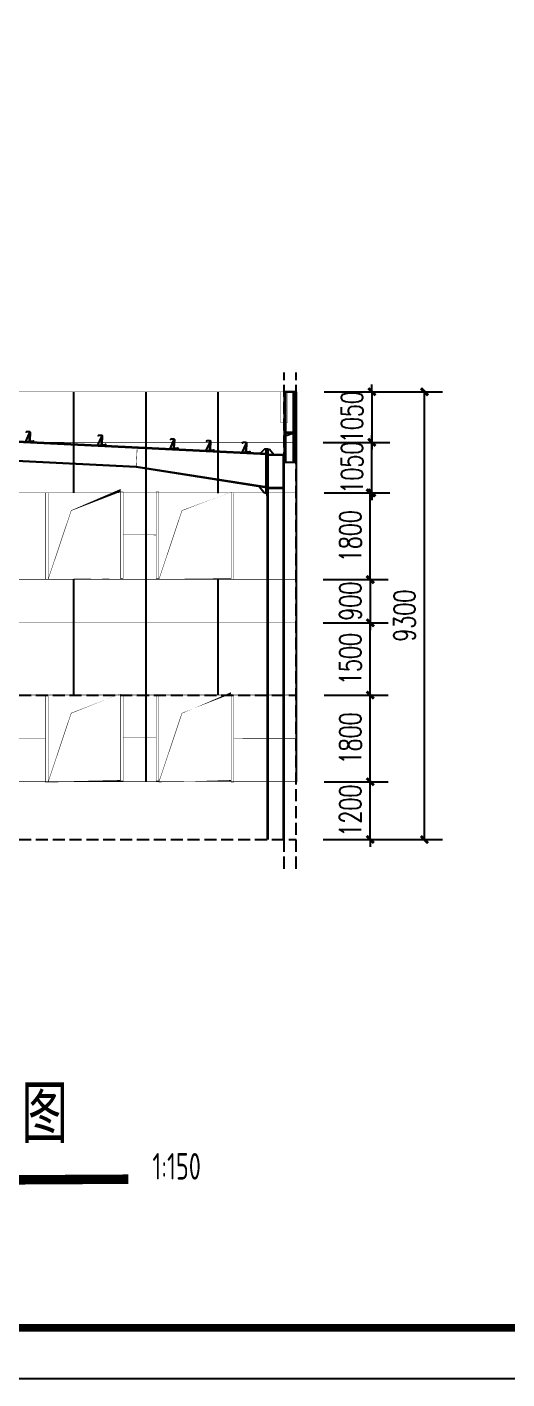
# Model space of a CAD drawing. Extents: x 177291 to 1288761, y 177638 to 322898.
# Drawn here: x 1159416 to 1169380, y 177960 to 206043 of the extents above; entities that cross this region are included whole.
import ezdxf

# ---------------------------------------------------------------- set-up
doc = ezdxf.new("R2010")
doc.units = 0
doc.header["$LTSCALE"] = 1000
doc.linetypes.add('DASH', pattern=[0.35, 0.25, -0.1])
for name, color, linetype in [('DIM_SYMB', 3, 'Continuous'), ('GL', 150, 'Continuous'), ('GZ', 50, 'Continuous'), ('LT', 27, 'Continuous'), ('NUM', 7, 'Continuous'), ('PUB_DIM', 3, 'Continuous'), ('PUB_TITLE', 4, 'Continuous'), ('PZ', 202, 'Continuous')]:
    doc.layers.add(name, color=color, linetype=linetype)
doc.styles.add('_TCH_DIM_T3', font='SIMPLEX', dxfattribs={"width": 0.7058823529411765, "bigfont": 'GBCBIG'})
doc.styles.add('TSSD_Norm', font='tssdeng.shx', dxfattribs={"bigfont": 'hztxt.shx'})
doc.dimstyles.new('_TCH_ARCH&&150', dxfattribs={"dimtxt": 446.25, "dimasz": 150, "dimexe": 375, "dimexo": 450, "dimgap": 189.375, "dimtad": 1, "dimdec": 0, "dimzin": 0, "dimdsep": 46, "dimtxsty": '_TCH_DIM_T3', "dimblk": 'ARCHTICK', "dimcen": 0.09, "dimclrd": 3, "dimclre": 3, "dimclrt": 7, "dimazin": 2, "dimtfac": 1, "dimtdec": 0, "dimtix": 1, "dimtmove": 2, "dimatfit": 3, "dimfxl": 1, "dimtolj": 1, "dimtzin": 0, "dimarcsym": 0})

# ---------------------------------------------------------------- blocks, each defined once
blk = doc.blocks.new('_ArchTick')
at = {"color": 0, "linetype": 'ByBlock', "const_width": 0.4}
blk.add_lwpolyline([(-0.5, -0.5), (0.5, 0.5)], dxfattribs=at)
blk = doc.blocks.new('*D1432')
at = {"layer": 'Defpoints', "color": 0, "transparency": 16777216}
for p in [(1165133.120170129, 190366.2135060993), (1166541.404049427, 190366.2135060993), (1165138.46631244, 189166.1343354602)]:
    blk.add_point(p, dxfattribs=at)
at = {"layer": 'PUB_DIM', "color": 3, "lineweight": -2, "transparency": 16777216}
for p, q in [((1166541.404049427, 190366.2135060993), (1166541.404049427, 190516.2135060993)), ((1165583.120170129, 190366.2135060993), (1166916.404049427, 190366.2135060993)), ((1166541.404049427, 189166.1343354602), (1166541.404049427, 190366.2135060993)), ((1165588.46631244, 189166.1343354602), (1166916.404049427, 189166.1343354602)), ((1166541.404049427, 189166.1343354602), (1166541.404049427, 189016.1343354602))]:
    blk.add_line(p, q, dxfattribs=at)
at = {"layer": 'PUB_DIM', "color": 3, "lineweight": -2, "transparency": 16777216, "xscale": 150, "yscale": 150, "zscale": 150}
for p, rotation in [((1166541.404049427, 190366.2135060993), 270), ((1166541.404049427, 189166.1343354602), 90)]:
    blk.add_blockref('_ArchTick', p, dxfattribs=dict(at, rotation=rotation))
at = {"layer": 'PUB_DIM', "color": 7, "transparency": 16777216, "insert": (1166128.904049427, 189766.17392078), "char_height": 446.25, "attachment_point": 5, "rotation": 90, "style": '_TCH_DIM_T3'}
blk.add_mtext('\\A1;1200', dxfattribs=at)
blk = doc.blocks.new('*D1433')
at = {"layer": 'Defpoints', "color": 0, "transparency": 16777216}
for p in [(1165133.120170129, 192166.2135060994), (1166541.404049427, 192166.2135060994), (1165133.120170129, 190366.2135060993)]:
    blk.add_point(p, dxfattribs=at)
at = {"layer": 'PUB_DIM', "color": 3, "lineweight": -2, "transparency": 16777216}
for p, q in [((1165583.120170129, 192166.2135060994), (1166916.404049427, 192166.2135060994)), ((1166541.404049427, 190366.2135060993), (1166541.404049427, 192166.2135060994)), ((1165583.120170129, 190366.2135060993), (1166916.404049427, 190366.2135060993))]:
    blk.add_line(p, q, dxfattribs=at)
at = {"layer": 'PUB_DIM', "color": 3, "lineweight": -2, "transparency": 16777216, "xscale": 150, "yscale": 150, "zscale": 150}
for p, rotation in [((1166541.404049427, 192166.2135060994), 90), ((1166541.404049427, 190366.2135060993), 270)]:
    blk.add_blockref('_ArchTick', p, dxfattribs=dict(at, rotation=rotation))
at = {"layer": 'PUB_DIM', "color": 7, "transparency": 16777216, "insert": (1166128.904049427, 191266.2135060996), "char_height": 446.25, "attachment_point": 5, "rotation": 90, "style": '_TCH_DIM_T3'}
blk.add_mtext('\\A1;1800', dxfattribs=at)
blk = doc.blocks.new('*D1434')
at = {"layer": 'Defpoints', "color": 0, "transparency": 16777216}
for p in [(1165117.059218351, 193666.1343354546), (1166541.404049427, 193666.1343354546), (1165133.120170129, 192166.2135060994)]:
    blk.add_point(p, dxfattribs=at)
at = {"layer": 'PUB_DIM', "color": 3, "lineweight": -2, "transparency": 16777216}
for p, q in [((1165567.059218351, 193666.1343354546), (1166916.404049427, 193666.1343354546)), ((1166541.404049427, 192166.2135060994), (1166541.404049427, 193666.1343354546)), ((1165583.120170129, 192166.2135060994), (1166916.404049427, 192166.2135060994))]:
    blk.add_line(p, q, dxfattribs=at)
at = {"layer": 'PUB_DIM', "color": 3, "lineweight": -2, "transparency": 16777216, "xscale": 150, "yscale": 150, "zscale": 150}
for p, rotation in [((1166541.404049427, 193666.1343354546), 90), ((1166541.404049427, 192166.2135060994), 270)]:
    blk.add_blockref('_ArchTick', p, dxfattribs=dict(at, rotation=rotation))
at = {"layer": 'PUB_DIM', "color": 7, "transparency": 16777216, "insert": (1166128.904049427, 192916.1739207772), "char_height": 446.25, "attachment_point": 5, "rotation": 90, "style": '_TCH_DIM_T3'}
blk.add_mtext('\\A1;1500', dxfattribs=at)
blk = doc.blocks.new('*D1435')
at = {"layer": 'Defpoints', "color": 0, "transparency": 16777216}
for p in [(1165133.120170129, 196366.1335110281), (1166541.404049427, 196366.1335110281), (1165117.059218351, 194565.7844556785)]:
    blk.add_point(p, dxfattribs=at)
at = {"layer": 'PUB_DIM', "color": 3, "lineweight": -2, "transparency": 16777216}
for p, q in [((1165583.120170129, 196366.1335110281), (1166916.404049427, 196366.1335110281)), ((1166541.404049427, 194565.7844556785), (1166541.404049427, 196366.1335110281)), ((1165567.059218351, 194565.7844556785), (1166916.404049427, 194565.7844556785))]:
    blk.add_line(p, q, dxfattribs=at)
at = {"layer": 'PUB_DIM', "color": 3, "lineweight": -2, "transparency": 16777216, "xscale": 150, "yscale": 150, "zscale": 150}
for p, rotation in [((1166541.404049427, 196366.1335110281), 90), ((1166541.404049427, 194565.7844556785), 270)]:
    blk.add_blockref('_ArchTick', p, dxfattribs=dict(at, rotation=rotation))
at = {"layer": 'PUB_DIM', "color": 7, "transparency": 16777216, "insert": (1166128.904049427, 195465.9589833535), "char_height": 446.25, "attachment_point": 5, "rotation": 90, "style": '_TCH_DIM_T3'}
blk.add_mtext('\\A1;1800', dxfattribs=at)
blk = doc.blocks.new('*D1436')
at = {"layer": 'Defpoints', "color": 0, "transparency": 16777216}
for p in [(1165117.059218351, 197416.1339279459), (1166574.697511435, 197416.1339279459), (1165133.120170129, 196366.1335110281)]:
    blk.add_point(p, dxfattribs=at)
at = {"layer": 'PUB_DIM', "color": 3, "lineweight": -2, "transparency": 16777216}
for p, q in [((1166574.697511435, 197416.1339279459), (1166574.697511435, 197566.1339279459)), ((1165567.059218351, 197416.1339279459), (1166949.697511435, 197416.1339279459)), ((1166574.697511435, 196366.1335110281), (1166574.697511435, 197416.1339279459)), ((1165583.120170129, 196366.1335110281), (1166949.697511435, 196366.1335110281)), ((1166574.697511435, 196366.1335110281), (1166574.697511435, 196216.1335110281))]:
    blk.add_line(p, q, dxfattribs=at)
at = {"layer": 'PUB_DIM', "color": 3, "lineweight": -2, "transparency": 16777216, "xscale": 150, "yscale": 150, "zscale": 150}
for p, rotation in [((1166574.697511435, 197416.1339279459), 270), ((1166574.697511435, 196366.1335110281), 90)]:
    blk.add_blockref('_ArchTick', p, dxfattribs=dict(at, rotation=rotation))
at = {"layer": 'PUB_DIM', "color": 7, "transparency": 16777216, "insert": (1166162.197511435, 196891.1337194872), "char_height": 446.25, "attachment_point": 5, "rotation": 90, "style": '_TCH_DIM_T3'}
blk.add_mtext('\\A1;1050', dxfattribs=at)
blk = doc.blocks.new('*D1437')
at = {"color": 3, "lineweight": -2, "transparency": 16777216}
for p, q in [((1165602.600934482, 198466.1343448637), (1168041.639052281, 198466.1343448637)), ((1167666.639052281, 189166.1343354602), (1167666.639052281, 198466.1343448637)), ((1165567.059218351, 189166.1343354602), (1168041.639052281, 189166.1343354602))]:
    blk.add_line(p, q, dxfattribs=at)
at = {"layer": 'Defpoints', "color": 0, "transparency": 16777216}
for p in [(1165152.600934482, 198466.1343448637), (1167666.639052281, 198466.1343448637), (1165117.059218351, 189166.1343354602)]:
    blk.add_point(p, dxfattribs=at)
at = {"color": 3, "lineweight": -2, "transparency": 16777216, "xscale": 150, "yscale": 150, "zscale": 150}
for p, rotation in [((1167666.639052281, 198466.1343448637), 90), ((1167666.639052281, 189166.1343354602), 270)]:
    blk.add_blockref('_ArchTick', p, dxfattribs=dict(at, rotation=rotation))
at = {"color": 7, "transparency": 16777216, "insert": (1167254.139052281, 193816.1343401622), "char_height": 446.25, "attachment_point": 5, "rotation": 90, "style": '_TCH_DIM_T3'}
blk.add_mtext('\\A1;9300', dxfattribs=at)
blk = doc.blocks.new('*D1438')
at = {"layer": 'Defpoints', "color": 0, "transparency": 16777216}
for p in [(1165117.059218351, 194565.7844556789), (1165117.059218351, 193666.1343354546), (1166541.404049427, 193666.1343354546)]:
    blk.add_point(p, dxfattribs=at)
at = {"layer": 'PUB_DIM', "color": 3, "lineweight": -2, "transparency": 16777216}
for p, q in [((1166541.404049427, 194565.7844556789), (1166541.404049427, 194715.7844556789)), ((1165567.059218351, 194565.7844556789), (1166916.404049427, 194565.7844556789)), ((1166541.404049427, 194565.7844556789), (1166541.404049427, 193666.1343354546)), ((1165567.059218351, 193666.1343354546), (1166916.404049427, 193666.1343354546)), ((1166541.404049427, 193666.1343354546), (1166541.404049427, 193516.1343354546))]:
    blk.add_line(p, q, dxfattribs=at)
at = {"layer": 'PUB_DIM', "color": 3, "lineweight": -2, "transparency": 16777216, "xscale": 150, "yscale": 150, "zscale": 150}
for p, rotation in [((1166541.404049427, 194565.7844556789), 270), ((1166541.404049427, 193666.1343354546), 90)]:
    blk.add_blockref('_ArchTick', p, dxfattribs=dict(at, rotation=rotation))
at = {"layer": 'PUB_DIM', "color": 7, "transparency": 16777216, "insert": (1166128.904049427, 194115.9593955669), "char_height": 446.25, "attachment_point": 5, "rotation": 90, "style": '_TCH_DIM_T3'}
blk.add_mtext('\\A1;900', dxfattribs=at)
blk = doc.blocks.new('*D1439')
at = {"layer": 'Defpoints', "color": 0, "transparency": 16777216}
for p in [(1165133.120170129, 198466.1343448637), (1165117.059218351, 197416.1339279459), (1166574.697511435, 197416.1339279459)]:
    blk.add_point(p, dxfattribs=at)
at = {"layer": 'PUB_DIM', "color": 3, "lineweight": -2, "transparency": 16777216}
for p, q in [((1166574.697511435, 198466.1343448637), (1166574.697511435, 198616.1343448637)), ((1165583.120170129, 198466.1343448637), (1166949.697511435, 198466.1343448637)), ((1166574.697511435, 198466.1343448637), (1166574.697511435, 197416.1339279459)), ((1165567.059218351, 197416.1339279459), (1166949.697511435, 197416.1339279459)), ((1166574.697511435, 197416.1339279459), (1166574.697511435, 197266.1339279459))]:
    blk.add_line(p, q, dxfattribs=at)
at = {"layer": 'PUB_DIM', "color": 3, "lineweight": -2, "transparency": 16777216, "xscale": 150, "yscale": 150, "zscale": 150}
for p, rotation in [((1166574.697511435, 198466.1343448637), 270), ((1166574.697511435, 197416.1339279459), 90)]:
    blk.add_blockref('_ArchTick', p, dxfattribs=dict(at, rotation=rotation))
at = {"layer": 'PUB_DIM', "color": 7, "transparency": 16777216, "insert": (1166162.197511435, 197941.134136405), "char_height": 446.25, "attachment_point": 5, "rotation": 90, "style": '_TCH_DIM_T3'}
blk.add_mtext('\\A1;1050', dxfattribs=at)
blk = doc.blocks.new('A$C68553040')
at = {"layer": 'GL'}
for p, q in [((9226.22392027549, 8434.998648221408), (17622.6590688048, 8015.176890795788)), ((9226.223920275492, 8422.98365758469), (17622.89876936619, 8003.149915131013)), ((9226.223920275504, 8034.49896033094, 7.928339408128624e-06), (14905.46113832213, 7750.537099429702)), ((9226.223920275503, 8022.483969694224, 7.927502840059742e-06), (14904.86188691866, 7738.552071363145)), ((14904.86188691866, 7738.552071363145), (17620.22392027559, 7311.015430178754)), ((14904.86188691866, 7738.552071363145), (17620.22392027559, 7311.015430178754)), ((14906.33806126716, 7750.460929801052), (17620.22392027559, 7323.098664964694)), ((14906.33806126716, 7750.460929801052), (17620.22392027559, 7323.098664964694))]:
    blk.add_line(p, q, dxfattribs=at)
at = {"layer": 'GL', "color": 6, "const_width": 10}
blk.add_lwpolyline([(14925.43618510021, 8150.038034980773), (14904.86188691866, 7738.552071363145)], dxfattribs=at)
blk.add_lwpolyline([(14925.43618510021, 8150.038034980773), (14904.86188691866, 7738.552071363145)], dxfattribs=at)
at = {"layer": 'GZ'}
for p, q in [((17962.22392027597, -4.695542039606094e-05, 4.031507468953994), (17962.22392027556, 7986.00003415288, -0.1561799215882882)), ((17976.22392027574, -4.695541966923384e-05, 4.031507468953994), (17976.22392027556, 7986.000034152881, -0.1561799215882882)), ((17640.2239016389, 7315.298568038125, -7.917666576678682), (17962.22390162819, 7315.299196733279, -3.935066620479672)), ((17640.2239016389, 7315.298568038125, -7.917666576678682), (17962.22390162819, 7315.299196733279, -3.935066620479672)), ((17626.22392027606, 7141.298566762678, -4.029782715750983), (17626.22392027644, -4.695545081896679e-05, 0.01611404895456747)), ((17640.22392028677, 7301.298568038125, -7.917666576678682), (17962.22392027606, 7301.299196733279, -3.935066620479672)), ((17640.22392028677, 7301.298568038125, -7.917666576678682), (17962.22392027606, 7301.299196733279, -3.935066620479672)), ((17640.22392027606, 7141.299170982181, -4.029783005254655), (17640.22392027644, -4.695547919597014e-05, 0.01611404876903588))]:
    blk.add_line(p, q, dxfattribs=at)
at = {"layer": 'GZ', "elevation": -2.029783005221928}
blk.add_lwpolyline([(17976.22392027695, 7985.999170982164), (17640.22392027602, 7985.999170982134), (17640.22392027602, 7999.999170982134), (17976.22392027695, 7999.999170982164)], close=True, dxfattribs=at)
at = {"layer": 'LT'}
for p, q in [((17976.22401917496, 9300.00003414386), (18196.22401917496, 9299.99989569986)), ((17976.22401705084, 9296.62503414386), (17976.22401917496, 9300.00003414386)), ((18196.22401705084, 9296.62489569986), (17976.22401705084, 9296.62503414386)), ((17981.22397693366, 9232.875030982254), (17981.22400997163, 9285.375030981788)), ((17984.59900784775, 9282.000028857557), (17984.59897905778, 9236.250028858256)), ((17992.47401705108, 9296.62502390234), (18189.97401705084, 9296.624899617469)), ((18186.59901492673, 9293.249901741234), (17995.8490149272, 9293.250021778458)), ((18196.22401917496, 9299.99989569986), (18196.22401705084, 9296.62489569986)), ((18197.84897905731, 9236.249894662134), (18197.84900784752, 9281.999894661436)), ((18201.22400997116, 9285.374892537438), (18201.22397693366, 9232.874892537904)), ((18003.72396985631, 9221.625016822774), (17992.47396985445, 9221.62502390234)), ((17995.84897197833, 9225.000021778458), (18003.72397198019, 9225.000016822774)), ((18003.72397198019, 9225.000016822774), (18003.72396985631, 9221.625016822774)), ((18178.72396985212, 9221.624906697147), (18178.723971976, 9224.99990669738)), ((18178.723971976, 9224.99990669738), (18186.59897197786, 9224.999901741467)), ((18189.97396985398, 9221.624899617236), (18178.72396985212, 9221.624906697147)), ((18197.44722456585, 8451.71887459555), (17977.44722456585, 8451.718874602757)), ((17977.44722456585, 8451.718874602757), (17977.44722456585, 8448.343874602757)), ((17977.44722456585, 8448.343874602757), (18197.44722456585, 8448.34387459555)), ((18197.44722463058, 8448.34387459555), (17977.44722462477, 8368.718874603106)), ((17982.44722456818, 8515.46887461789), (17982.44722456632, 8462.968874618356)), ((17985.82222456679, 8466.34387461859), (17985.82222456818, 8512.09387461789)), ((18004.94722457074, 8526.718874617425), (17993.69722456864, 8526.718874617658)), ((17993.69722456632, 8451.718874617658), (18191.19722456585, 8451.71887461115)), ((17997.07222456864, 8523.343874617658), (18004.94722457051, 8523.343874617425)), ((18187.82222456562, 8455.093874611382), (17997.07222456632, 8455.093874617658)), ((18004.94722457051, 8523.343874617425), (18004.94722457074, 8526.718874617425)), ((18038.86431315037, 8429.173132987406), (18038.86431315292, 8467.514616217642)), ((18149.29869501813, 8429.173132979846), (18149.29869502068, 8467.514616210083)), ((18179.94722456655, 8526.718874611379), (18179.94722456632, 8523.343874611146)), ((18191.19722456841, 8526.718874611382), (18179.94722456655, 8526.718874611379)), ((18179.94722456632, 8523.343874611146), (18187.82222456818, 8523.34387461115)), ((18197.44722456585, 8448.34387459555), (18197.44722456585, 8451.71887459555)), ((18199.07222456795, 8512.093874610451), (18199.07222456632, 8466.34387461115)), ((18202.44722456585, 8462.96887461115), (18202.44722456818, 8515.468874610684))]:
    blk.add_line(p, q, dxfattribs=at)
at = {"layer": 'LT', "color": 1, "linetype": 'Continuous'}
for p, q in [((12671.79651101826, 8323.535582023269, -4.000000000042824), (12711.65222309398, 8321.542796416157, -4.000000000042824)), ((12671.79651101826, 8323.535582023269, -4.000000000042824), (12711.65222309398, 8321.542796416157, -4.000000000042824)), ((12676.3668330699, 8414.942023042651, -4.000000000042824), (12716.22254514632, 8412.949237441127, -4.000000000042824)), ((12676.3668330699, 8414.942023042651, -4.000000000042824), (12716.22254514632, 8412.949237441127, -4.000000000042824)), ((14169.92501933509, 8248.629156607403, -4.000000000042824), (14209.7807314108, 8246.636371000171, -4.000000000042824)), ((14169.92501933509, 8248.629156607403, -4.000000000042824), (14209.7807314108, 8246.636371000171, -4.000000000042824)), ((14174.49534138673, 8340.035597626611, -4.000000000042824), (14214.35105346291, 8338.042812025084, -4.000000000042824)), ((14174.49534138673, 8340.035597626611, -4.000000000042824), (14214.35105346291, 8338.042812025084, -4.000000000042824)), ((15668.05352765191, 8173.722731191534, -4.000000000042824), (15707.90923972763, 8171.72994558442, -4.000000000042824)), ((15668.05352765191, 8173.722731191534, -4.000000000042824), (15707.90923972763, 8171.72994558442, -4.000000000042824)), ((15672.62384970355, 8265.129172210916, -4.000000000042824), (15712.47956177973, 8263.13638660945, -4.000000000042824)), ((15672.62384970355, 8265.129172210916, -4.000000000042824), (15712.47956177973, 8263.13638660945, -4.000000000042824)), ((16421.68810386219, 8227.675959505748, -4.000000000042824), (16461.54381593838, 8225.683173904337, -4.000000000042824)), ((16421.68810386219, 8227.675959505748, -4.000000000042824), (16461.54381593838, 8225.683173904337, -4.000000000042824)), ((17170.75235802037, 8190.222746796853, -4.000000000042824), (17210.60807009655, 8188.229961195328, -4.000000000042824)), ((17170.75235802037, 8190.222746796853, -4.000000000042824), (17210.60807009655, 8188.229961195328, -4.000000000042824)), ((16417.11778181055, 8136.269518486365, -4.000000000042824), (16456.97349388627, 8134.276732879252, -4.000000000042824)), ((16417.11778181055, 8136.269518486365, -4.000000000042824), (16456.97349388627, 8134.276732879252, -4.000000000042824)), ((17166.18203596873, 8098.816305777471, -4.000000000042824), (17206.03774804445, 8096.823520170357, -4.000000000042824)), ((17166.18203596873, 8098.816305777471, -4.000000000042824), (17206.03774804445, 8096.823520170357, -4.000000000042824))]:
    blk.add_line(p, q, dxfattribs=at)
at = {"layer": 'LT'}
for points in [[(17977.44701857549, 7836.268957597555), (18201.07752129725, 7836.266854523229), (18201.07790765984, 9296.623911456976), (17977.44740493831, 9296.626014531419)], [(18007.44673644855, 7836.268675473173), (18171.07723916984, 7836.267136653082), (18171.07818978702, 9296.624193581472), (18007.44768706549, 9296.625732401564)], [(12691.94260143007, 8443.940072152538), (12682.85395514368, 8262.167146476862), (12612.95571762192, 8265.662058353948)], [(12698.43449163211, 8453.627969839617), (12692.44197759971, 8453.927595541296), (12682.85395514368, 8262.167146476862), (12688.84646917655, 8261.867520775475)], [(14190.07110974666, 8369.033646736669), (14180.9824634605, 8187.260721061112), (14111.08422593874, 8190.755632938023)], [(14196.56299994917, 8378.721544423748), (14190.57048591653, 8379.021170125252), (14180.9824634605, 8187.260721061112), (14186.97497749337, 8186.961095359609)], [(15688.19961806348, 8294.127221320858), (15679.11097177733, 8112.354295645245), (15609.21273425557, 8115.849207522214)], [(15694.69150826576, 8303.815119007937), (15688.69899423335, 8304.114744709615), (15679.11097177733, 8112.354295645245), (15685.1034858102, 8112.054669943741)], [(16437.26387222213, 8256.67400861569), (16428.17522593597, 8074.901082940075), (16358.27698841421, 8078.395994817044)], [(16443.7557624244, 8266.361906302827), (16437.763248392, 8266.661532004448), (16428.17522593597, 8074.901082940075), (16434.16773996884, 8074.601457238572)], [(17186.32812638031, 8219.220795906796), (17177.23948009415, 8037.447870231181), (17107.34124257239, 8040.94278210815)], [(17192.82001658258, 8228.908693593876), (17186.82750255018, 8229.208319295496), (17177.23948009415, 8037.447870231181), (17183.23199412702, 8037.148244529678)]]:
    blk.add_lwpolyline(points, close=True, dxfattribs=at)
at = {"layer": 'LT', "elevation": -4.000000000035434}
for points in [[(12698.68417971728, 8458.62173153385, 0.4142135623730951), (12689.19603249764, 8469.108631092306), (12633.50823947422, 8471.893020744206), (12619.38818912169, 8459.117737091383), (12617.37544914948, 8461.34234442847), (12632.41696203274, 8474.951332275352), (12692.34210236471, 8471.955075258164, -0.414213562373095), (12701.83024958435, 8461.468175699767), (12692.99129138383, 8284.68901171862, 0.4142135623730951), (12702.47943860324, 8274.202112160223), (12758.16723162643, 8271.41772250826), (12772.28728198036, 8284.193006161437), (12774.3000219521, 8281.968398824054), (12759.25850906837, 8268.359410977177), (12699.33336873547, 8271.355667994307, -0.4142135623730951), (12689.84522151629, 8281.842567552703), (12698.68417971728, 8458.62173153385)], [(14196.8126880341, 8383.715306117865, 0.4142135623730951), (14187.32454081446, 8394.202205676262), (14131.63674779104, 8396.986595328337), (14117.51669743851, 8384.21131167563), (14115.5039574663, 8386.435919012605), (14130.54547034957, 8400.044906859483), (14190.47061068153, 8397.048649842294, -0.414213562373095), (14199.95875790141, 8386.56175028384), (14191.11979970065, 8209.782586302867, 0.4142135623730951), (14200.60794691983, 8199.295686744295), (14256.29573994325, 8196.511297092278), (14270.41579029718, 8209.28658074551), (14272.42853026892, 8207.06197340801), (14257.38701738519, 8193.452985561133), (14197.46187705229, 8196.449242578437, -0.4142135623730951), (14187.97372983312, 8206.936142136718), (14196.8126880341, 8383.715306117865)], [(15694.94119635093, 8308.808880702112, 0.4142135623730951), (15685.45304913128, 8319.295780260625), (15629.76525610786, 8322.080169912526), (15615.64520575533, 8309.304886259702), (15613.63246578336, 8311.529493596736), (15628.67397866639, 8325.138481443613), (15688.59911899835, 8322.142224426483, -0.414213562373095), (15698.087266218, 8311.655324868028), (15689.24830801748, 8134.87616088694, 0.4142135623730951), (15698.73645523665, 8124.389261328486), (15754.42424826007, 8121.604871676526), (15768.544298614, 8134.3801553297), (15770.55703858575, 8132.155547992317), (15755.51552570201, 8118.546560145497), (15695.59038536912, 8121.542817162745, -0.4142135623730951), (15686.10223815017, 8132.029716721024), (15694.94119635093, 8308.808880702112)], [(16444.00545050957, 8271.355667996944, 0.4142135623730951), (16434.51730328993, 8281.842567555457), (16378.82951026604, 8284.626957207358), (16364.70945991375, 8271.851673554534), (16362.69671994177, 8274.076280891568), (16377.73823282504, 8287.685268738445), (16437.663373157, 8284.689011721315, -0.414213562373095), (16447.15152037664, 8274.20211216286), (16438.31256217612, 8097.422948181829, 0.4142135623730951), (16447.8007093953, 8086.936048623317), (16503.48850241872, 8084.151658971357), (16517.60855277264, 8096.926942624531), (16519.62129274439, 8094.702335287148), (16504.57977986066, 8081.093347440328), (16444.65463952776, 8084.089604457633, -0.4142135623730951), (16435.16649230858, 8094.576504015855), (16444.00545050957, 8271.355667996944)], [(17193.06970466775, 8233.902455288051, 0.4142135623730951), (17183.58155744811, 8244.389354846506), (17127.89376442469, 8247.173744498406), (17113.77371407216, 8234.398460845641), (17111.76097410018, 8236.623068182675), (17126.80248698321, 8250.232056029552), (17186.72762731518, 8247.235799012364, -0.414213562373095), (17196.21577453482, 8236.748899453967), (17187.3768163343, 8059.969735472877, 0.4142135623730951), (17196.86496355347, 8049.482835914422), (17252.55275657689, 8046.698446262463), (17266.67280693082, 8059.473729915636), (17268.6855469028, 8057.249122578253), (17253.64403401883, 8043.640134731376), (17193.71889368617, 8046.636391748622, -0.4142135623730951), (17184.23074646676, 8057.123291306961), (17193.06970466775, 8233.902455288051)]]:
    blk.add_lwpolyline(points, format="xyb", dxfattribs=at)
at = {"layer": 'LT'}
for centre, start, end in [((17992.47400997163, 9285.375023902106), 89.99996395474388, 179.9999639414066), ((17995.84900784729, 9282.000021778225), 89.99996395474388, 179.9999639414066), ((18186.59900784729, 9281.999901741001), 359.9999639414066, 89.99996395474388), ((18189.97400997116, 9285.374899617003), 359.9999639414066, 89.99996395474388), ((17992.4739769339, 9232.875023902572), 179.9999639414066, 269.9999639547439), ((17995.84897905778, 9236.250021778924), 179.9999639414066, 269.9999639547439), ((18186.59897905731, 9236.249901741467), 269.9999639547439, 359.9999639414066), ((18189.97397693366, 9232.874899617702), 269.9999639547439, 359.9999639414066), ((17993.69722456841, 8515.468874617425), 90, 179.9999999933329), ((17993.69722456632, 8462.96887461789), 179.9999999933329, 270), ((17997.07222456842, 8512.093874617192), 90, 179.9999999933329), ((17997.07222456632, 8466.34387461789), 179.9999999933329, 270), ((18187.82222456795, 8512.09387461115), 359.9999999933329, 90), ((18187.82222456632, 8466.343874611615), 270, 359.9999999933329), ((18191.19722456818, 8515.468874610917), 359.9999999933329, 90), ((18191.19722456632, 8462.968874611615), 270, 359.9999999933329)]:
    blk.add_arc(centre, 11.25000000029239, start, end, dxfattribs=at)
at = {"layer": 'LT', "color": 1, "linetype": 'Continuous'}
for points in [[(12698.83474229936, 8401.558029958636, -4.000000000042824), (12700.05774455432, 8426.018075095322, -4.000000000042824), (12689.84597124819, 8402.007468509903, -4.000000000042824), (12691.06897350222, 8426.46751364688, -4.000000000042824)], [(12698.83474229936, 8401.558029958636, -4.000000000042824), (12700.05774455432, 8426.018075095322, -4.000000000042824), (12689.84597124819, 8402.007468509903, -4.000000000042824), (12691.06897350222, 8426.46751364688, -4.000000000042824)], [(12695.48742250501, 8334.611634070585, -4.000000000042824), (12694.26442024492, 8310.151588934306, -4.000000000042824), (12686.49865145337, 8335.061072624583, -4.000000000042824), (12685.27564919376, 8310.60102748778, -4.000000000042824)], [(12695.48742250501, 8334.611634070585, -4.000000000042824), (12694.26442024492, 8310.151588934306, -4.000000000042824), (12686.49865145337, 8335.061072624583, -4.000000000042824), (12685.27564919376, 8310.60102748778, -4.000000000042824)], [(14193.61593082206, 8259.705208654657, -4.000000000042824), (14192.39292856175, 8235.245163518379, -4.000000000042824), (14184.6271597702, 8260.154647208718, -4.000000000042824), (14183.40415751058, 8235.694602072032, -4.000000000042824)], [(14193.61593082206, 8259.705208654657, -4.000000000042824), (14192.39292856175, 8235.245163518379, -4.000000000042824), (14184.6271597702, 8260.154647208718, -4.000000000042824), (14183.40415751058, 8235.694602072032, -4.000000000042824)], [(14196.96325061618, 8326.65160454265, -4.000000000042824), (14198.18625287114, 8351.111649679395, -4.000000000042824), (14187.97447956501, 8327.101043093859, -4.000000000042824), (14189.19748181904, 8351.561088231127, -4.000000000042824)], [(14196.96325061618, 8326.65160454265, -4.000000000042824), (14198.18625287114, 8351.111649679395, -4.000000000042824), (14187.97447956501, 8327.101043093859, -4.000000000042824), (14189.19748181904, 8351.561088231127, -4.000000000042824)], [(15691.74443913889, 8184.798783238847, -4.000000000042824), (15690.52143687857, 8160.338738102685, -4.000000000042824), (15682.75566808702, 8185.248221792849, -4.000000000042824), (15681.5326658274, 8160.788176656105, -4.000000000042824)], [(15691.74443913889, 8184.798783238847, -4.000000000042824), (15690.52143687857, 8160.338738102685, -4.000000000042824), (15682.75566808702, 8185.248221792849, -4.000000000042824), (15681.5326658274, 8160.788176656105, -4.000000000042824)], [(15695.091758933, 8251.745179126956, -4.000000000042824), (15696.31476118796, 8276.205224263584, -4.000000000042824), (15686.10298788183, 8252.194617678164, -4.000000000042824), (15687.32599013587, 8276.654662815257, -4.000000000042824)], [(15695.091758933, 8251.745179126956, -4.000000000042824), (15696.31476118796, 8276.205224263584, -4.000000000042824), (15686.10298788183, 8252.194617678164, -4.000000000042824), (15687.32599013587, 8276.654662815257, -4.000000000042824)], [(16440.8086932973, 8147.345570533678, -4.000000000042824), (16439.58569103721, 8122.885525397516, -4.000000000042824), (16431.81992224566, 8147.79500908768, -4.000000000042824), (16430.59691998604, 8123.334963950994, -4.000000000042824)], [(16440.8086932973, 8147.345570533678, -4.000000000042824), (16439.58569103721, 8122.885525397516, -4.000000000042824), (16431.81992224566, 8147.79500908768, -4.000000000042824), (16430.59691998604, 8123.334963950994, -4.000000000042824)], [(16444.15601309165, 8214.291966421788, -4.000000000042824), (16445.37901534637, 8238.752011558416, -4.000000000042824), (16435.16724204048, 8214.741404972996, -4.000000000042824), (16436.39024429451, 8239.20145011009, -4.000000000042824)], [(16444.15601309165, 8214.291966421788, -4.000000000042824), (16445.37901534637, 8238.752011558416, -4.000000000042824), (16435.16724204048, 8214.741404972996, -4.000000000042824), (16436.39024429451, 8239.20145011009, -4.000000000042824)], [(17193.22026724982, 8176.838753712894, -4.000000000042824), (17194.44326950479, 8201.298798849522, -4.000000000042824), (17184.23149619866, 8177.288192264102, -4.000000000042824), (17185.45449845269, 8201.748237401196, -4.000000000042824)], [(17193.22026724982, 8176.838753712894, -4.000000000042824), (17194.44326950479, 8201.298798849522, -4.000000000042824), (17184.23149619866, 8177.288192264102, -4.000000000042824), (17185.45449845269, 8201.748237401196, -4.000000000042824)], [(17189.87294745571, 8109.892357824784, -4.000000000042824), (17188.64994519539, 8085.432312688622, -4.000000000042824), (17180.88417640384, 8110.341796378785, -4.000000000042824), (17179.66117414422, 8085.881751242041, -4.000000000042824)], [(17189.87294745571, 8109.892357824784, -4.000000000042824), (17188.64994519539, 8085.432312688622, -4.000000000042824), (17180.88417640384, 8110.341796378785, -4.000000000042824), (17179.66117414422, 8085.881751242041, -4.000000000042824)]]:
    blk.add_solid(points, dxfattribs=at)
at = {"layer": 'LT'}
for points in [[(18026.61901259919, 8455.093874616727), (18051.10961370666, 8455.093874614286), (18026.61901259849, 8448.343874606948), (18051.10961370596, 8448.343874604041)], [(18137.05339446694, 8455.093874609283), (18161.54399557442, 8455.093874606722), (18137.05339446625, 8448.343874599388), (18161.54399557372, 8448.343874596478)]]:
    blk.add_solid(points, dxfattribs=at)
at = {"layer": 'PZ'}
for p, q in [((17570.2298767209, 8110.596959593092, -4.029783005254655), (17473.79147053287, 8010.019405532009, -4.029783005254655)), ((17600.22392027601, 8109.999170982132, -4.029783005254655), (17570.2298767209, 8110.596959593092, -4.029783005254655)), ((17600.22392027601, 8109.999170982132, -4.029783005254655), (17570.2298767209, 8110.596959593092, -4.029783005254655)), ((17600.22392027606, 7191.299170982178, -4.029783005254655), (17600.22392027601, 8109.999170982132, -4.029783005254655)), ((17640.22392027601, 8109.999170982134, -4.029783005254655), (17600.22392027601, 8109.999170982132, -4.029783005254655)), ((17620.22392027606, 7191.299170982179, -4.029783005254655), (17620.22392027601, 8109.999170982132, -4.029783005254655)), ((17640.22392027601, 8109.999170982134, -4.029783005254655), (17670.22392027601, 8109.999170982135, -4.029783005254655)), ((17640.22392027601, 8109.999170982134, -4.029783005254655), (17640.22392027606, 7141.299170982181, -4.029783005254655)), ((17640.22392027601, 8109.999170982134, -4.029783005254655), (17670.22392027601, 8109.999170982135, -4.029783005254655)), ((17670.22392027601, 8109.999170982135, -4.029783005254655), (17762.58930540467, 7999.999170982141, -4.029783005236473)), ((17570.22392027606, 7191.299170982177, -4.029783005254655), (17457.0675575646, 7327.925227842954, -4.029783005236117)), ((17600.22392027606, 7191.299170982178, -4.029783005254655), (17570.22392027606, 7191.299170982177, -4.029783005254655)), ((17620.22392027606, 7191.299170982179, -4.029783005254655), (17600.22392027606, 7191.299170982178, -4.029783005254655)), ((17620.22392027606, 7191.299170982179, -4.029783005254655), (17600.22392027606, 7191.299170982178, -4.029783005254655)), ((17626.22392027606, 7141.298566762678, -7.892691886874315), (17620.22392027606, 7191.299170982179, -4.029783005254655)), ((17640.22392027606, 7141.299170982181, -4.029783005254655), (17626.22392027606, 7141.298566762678, -7.892691886874315))]:
    blk.add_line(p, q, dxfattribs=at)

msp = doc.modelspace()

# ---------------------------------------------------------------- linework, layer by layer
at = {"color": 4}
for p, q in [((1160378.363008437, 198466.13433898), (1160378.363012583, 196366.1335140416)), ((1161878.363008437, 198466.1343419413), (1161878.363008469, 190366.1343449156)), ((1163378.362998972, 198459.7718531833), (1163378.363003118, 196359.7710282449)), ((1165003.363008454, 198466.1343448662), (1165003.36300846, 190366.1343480283)), ((1160378.363014954, 194575.4186376652), (1160378.363014961, 192166.1343389395)), ((1163378.363005473, 194575.4186376652), (1163378.363007174, 192166.1343389395))]:
    msp.add_line(p, q, dxfattribs=at)
at = {"layer": 'DIM_SYMB', "const_width": 196}
msp.add_lwpolyline([(1151114.847933414, 182049.5611235722), (1161516.023826689, 182109.8646086059)], dxfattribs=at)
at = {"layer": 'LT', "linetype": 'DASH'}
for p, q in [((1164753.363008454, 188559.7299405221), (1164753.363008454, 198867.7846229248)), ((1165003.363008454, 188559.7299405299), (1165003.363008454, 198867.7846229327)), ((1146297.711335888, 192166.1343447341), (1165003.363008454, 192166.1343447341)), ((1146297.711335888, 189166.1343447341), (1165003.363008454, 189166.1343447341))]:
    msp.add_line(p, q, dxfattribs=at)
at = {"layer": 'LT', "linetype": 'DASH', "const_width": 10}
for points in [[(1165003.363008454, 198466.1343448079), (1147003.363008454, 198466.1343447341)], [(1165003.363008454, 197416.1339278901), (1147003.363008454, 197416.1339278163)], [(1165003.363008454, 196366.1335109742), (1147003.363104401, 196366.1335109004)], [(1161410.363684873, 195495.8965657158), (1162096.362332003, 195492.5678765827)], [(1165003.363008454, 194569.0561576844), (1147012.802655416, 194569.0561576101)], [(1165003.363008454, 193666.1343353993), (1147003.36300846, 193666.134335325)], [(1165003.363008454, 192166.2135060442), (1147003.36300846, 192166.2135059698)], [(1159796.449660947, 191264.4468450166), (1157653.363008461, 191264.446844809)], [(1161410.363684891, 191286.6122673218), (1162096.362332021, 191283.2835781887)], [(1165003.363008454, 191262.2000291818), (1163710.276355964, 191258.5367124835)], [(1165003.363008454, 190366.1343448643), (1157653.36300846, 190366.1343448424)]]:
    msp.add_lwpolyline(points, dxfattribs=at)
for points in [[(1164678.363008455, 198466.1343447263), (1164828.363008455, 198466.1343447263), (1164828.363008454, 197827.6924111448), (1164678.363008454, 197827.6924111448)], [(1159796.449660931, 196366.1335109247), (1159853.406672899, 196366.1335109247), (1159853.406672897, 194569.5085108303), (1159796.449660929, 194569.5085108303)], [(1160332.35975001, 195999.2206901772), (1161353.406672887, 196388.2989275295), (1161353.406672895, 194591.6739274306), (1159853.406672906, 194569.5085108303)], [(1161410.363684874, 196388.2989275251), (1161353.406672906, 196388.2989275251), (1161353.406672905, 194591.6739274306), (1161410.363684872, 194591.6739274306)], [(1162096.362332002, 196388.2989275251), (1162153.31934397, 196388.2989275251), (1162153.319343972, 194591.6739274306), (1162096.362332004, 194591.6739274306)], [(1162632.272421085, 195999.2206901772), (1163653.319343962, 196388.2989275295), (1163653.31934397, 194591.6739274306), (1162153.319343982, 194569.5085108303)], [(1163710.276355946, 196366.1335109247), (1163653.319343978, 196366.1335109247), (1163653.31934398, 194569.5085108303), (1163710.276355948, 194569.5085108303)], [(1159796.449660948, 192156.8492125307), (1159853.406672916, 192156.8492125307), (1159853.406672914, 190360.2242124363), (1159796.449660946, 190360.2242124363)], [(1160332.359750027, 191789.9363917832), (1161353.406672904, 192179.0146291355), (1161353.406672912, 190382.3896290366), (1159853.406672924, 190360.2242124363)], [(1161410.363684891, 192179.0146291311), (1161353.406672924, 192179.0146291311), (1161353.406672922, 190382.3896290366), (1161410.36368489, 190382.3896290366)], [(1162096.36233202, 192179.0146291311), (1162153.319343988, 192179.0146291311), (1162153.319343989, 190382.3896290366), (1162096.362332022, 190382.3896290366)], [(1162632.272421102, 191789.9363917832), (1163653.319343979, 192179.0146291355), (1163653.319343988, 190382.3896290366), (1162153.319343999, 190360.2242124363)], [(1163710.276355963, 192156.8492125307), (1163653.319343995, 192156.8492125307), (1163653.319343997, 190360.2242124363), (1163710.276355965, 190360.2242124363)]]:
    msp.add_lwpolyline(points, close=True, dxfattribs=at)
at = {"layer": 'PUB_TITLE'}
msp.add_lwpolyline([(1108697.897983512, 240960.2678244282), (1197895.272991512, 240960.2678244282), (1197895.272991512, 177959.9815524282), (1108697.897983512, 177959.9815524282)], close=True, dxfattribs=at)
at = {"layer": 'PUB_TITLE', "const_width": 159.091632}
msp.add_lwpolyline([(1111349.425183512, 179020.5924324283), (1111349.425183512, 239899.6569444282), (1196834.662111512, 239899.6569444282), (1196834.662111512, 179020.5924324283)], close=True, dxfattribs=at)

# ---------------------------------------------------------------- block references
at = {"layer": 'LT', "linetype": 'DASH'}
msp.add_blockref('A$C68553040', (1146777.139088178, 189166.13439169, -4.031507468953994), dxfattribs=at)

# ---------------------------------------------------------------- texts
at = {"layer": 'NUM', "linetype": 'ByBlock', "style": 'TSSD_Norm', "width": 0.8}
msp.add_text('9轴墙面龙骨布置图 ', height=1200, dxfattribs=at).set_placement((1151907.299573858, 182862.55743753))
at = {"layer": 'NUM', "style": 'TSSD_Norm', "width": 0.7}
msp.add_text('1:150', height=550, dxfattribs=at).set_placement((1162019.350296448, 182101.8906356521))

# ---------------------------------------------------------------- dimensions: what is measured, and where the dimension line sits
dim = msp.add_linear_dim(base=(1167666.639052281, 198466.1343448637), p1=(1165117.059218351, 189166.1343354602), p2=(1165152.600934482, 198466.1343448637), angle=90, dimstyle='_TCH_ARCH&&150')
dim.commit()
dim.dimension.update_dxf_attribs({"geometry": '*D1437', "text_midpoint": (1167254.139052281, 193816.1343401622)})
at = {"layer": 'PUB_DIM'}
for base, p1, p2, angle, picture, middle in [((1166574.697511435, 197416.1339279459), (1165133.120170129, 198466.1343448637), (1165117.059218351, 197416.1339279459), 270, '*D1439', (1166162.197511435, 197941.134136405)), ((1166574.697511435, 197416.1339279459), (1165133.120170129, 196366.1335110281), (1165117.059218351, 197416.1339279459), 90, '*D1436', (1166162.197511435, 196891.1337194872)), ((1166541.404049427, 196366.1335110281), (1165117.059218351, 194565.7844556785), (1165133.120170129, 196366.1335110281), 90, '*D1435', (1166128.904049427, 195465.9589833535)), ((1166541.404049427, 193666.1343354546), (1165117.059218351, 194565.7844556789), (1165117.059218351, 193666.1343354546), 270, '*D1438', (1166128.904049427, 194115.9593955669)), ((1166541.404049427, 193666.1343354546), (1165133.120170129, 192166.2135060994), (1165117.059218351, 193666.1343354546), 90, '*D1434', (1166128.904049427, 192916.1739207772)), ((1166541.404049427, 192166.2135060994), (1165133.120170129, 190366.2135060993), (1165133.120170129, 192166.2135060994), 90, '*D1433', (1166128.904049427, 191266.2135060996)), ((1166541.404049427, 190366.2135060993), (1165138.46631244, 189166.1343354602), (1165133.120170129, 190366.2135060993), 90, '*D1432', (1166128.904049427, 189766.17392078))]:
    dim = msp.add_linear_dim(base=base, p1=p1, p2=p2, angle=angle, dimstyle='_TCH_ARCH&&150', dxfattribs=at)
    dim.commit()
    dim.dimension.update_dxf_attribs({"geometry": picture, "text_midpoint": middle})

doc.saveas('drawing.dxf')
